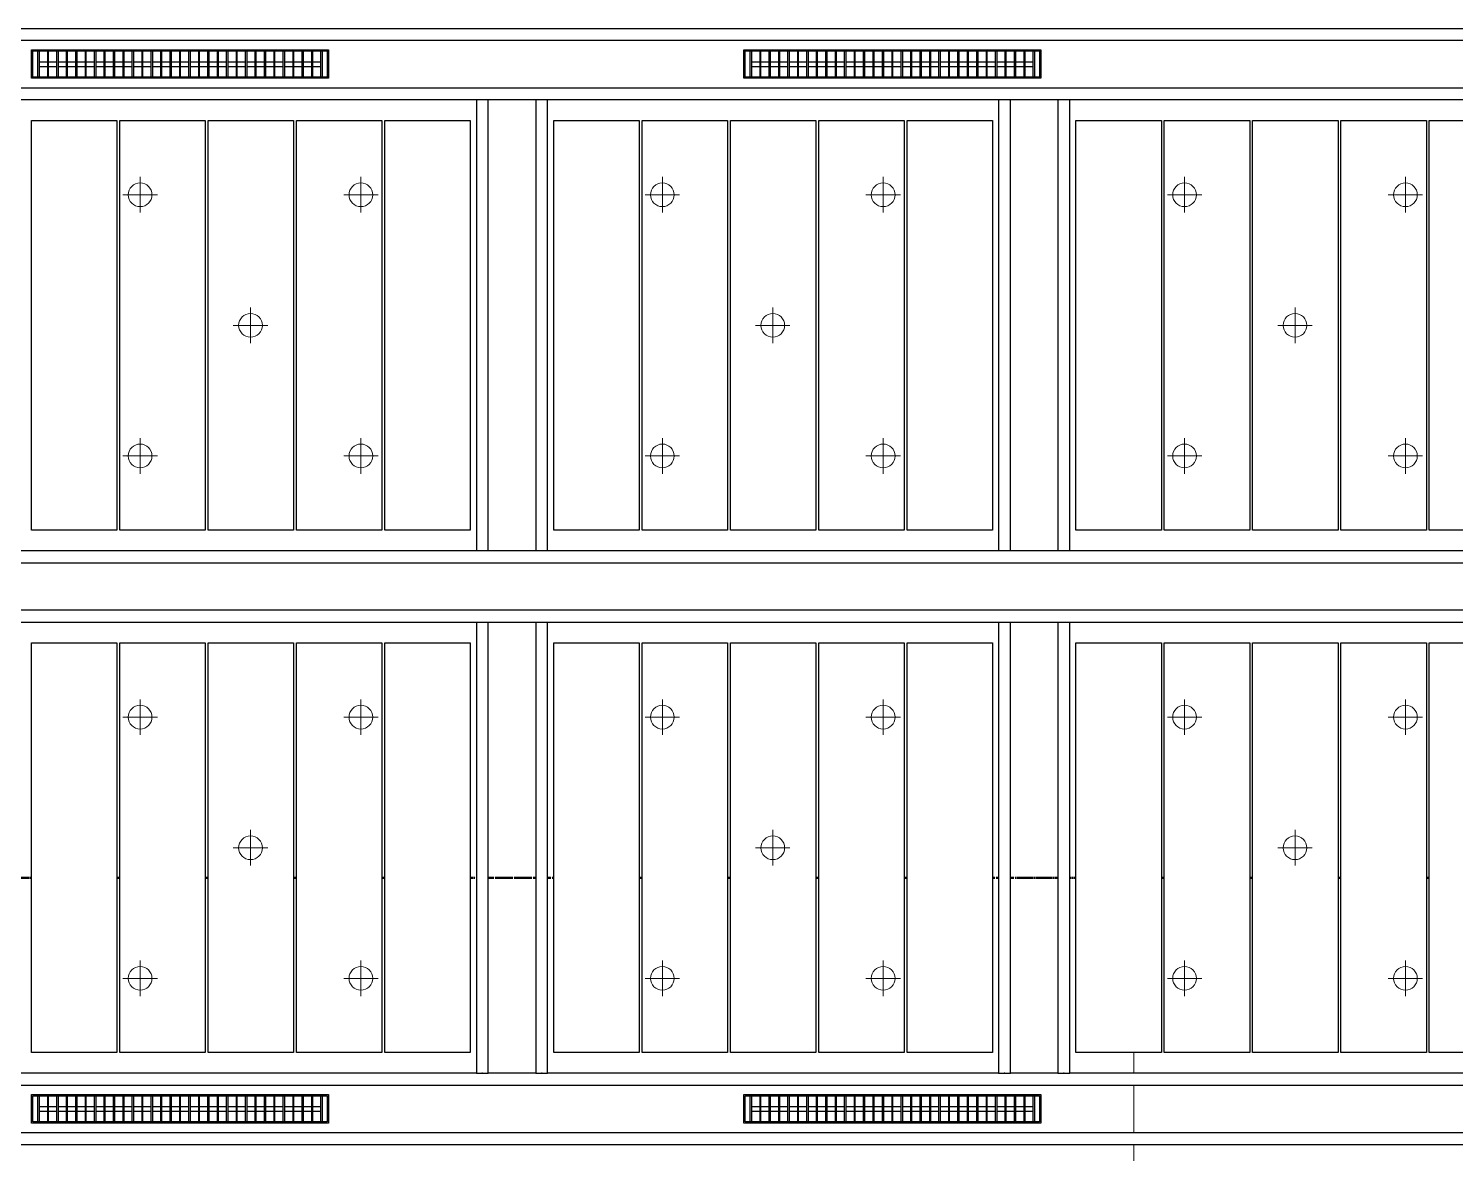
# Model space of a CAD drawing. Header units: millimetres. Extents: x -794334 to -714814, y -17806 to 22403.
# Drawn here: x -763919 to -757909, y -2759 to 1979 of the extents above; entities that cross this region are included whole.
import ezdxf
from ezdxf.xclip import XClip

# ---------------------------------------------------------------- set-up
doc = ezdxf.new("R2010")
doc.units = ezdxf.units.MM
doc.header["$XCLIPFRAME"] = 0
doc.linetypes.add('DPA_Grid _ Level 100', pattern=[10, 5.5, -1.6, 1.3, -1.6])
for name, color, linetype in [('000 - WIPEOUT', 250, 'Continuous'), ('001 - ASCESSORIES', 251, 'Continuous'), ('A04_TUBE SERIES', 2, 'Continuous'), ('A11_ALU.SOLID SHEET', 2, 'Continuous')]:
    doc.layers.add(name, color=color, linetype=linetype)
for name, color, linetype, lineweight in [('A-DETL-GENF', 2, 'Continuous', 9), ('E-LITE-EQPM', 2, 'Continuous', 9), ('G-ANNO-SECL', 3, 'Continuous', 9), ('G-ANNO-TEXT', 3, 'Continuous', 9)]:
    doc.layers.add(name, color=color, linetype=linetype, lineweight=lineweight)

# ---------------------------------------------------------------- blocks, each defined once
blk = doc.blocks.new('*U1450')
blk.add_wipeout([(-25, -25), (25, 25), (25, 13422), (-25, 13472)]).dxf.layer = '000 - WIPEOUT'
at = {"layer": 'A04_TUBE SERIES', "color": 0}
blk.add_lwpolyline([(-25, -25), (25, 25), (25, 13422), (-25, 13472)], close=True, dxfattribs=at)
blk.add_attdef('EXTR.OVL-LENGTH_', (-25, -59.1), '', height=5)
blk = doc.blocks.new('*U1451')
blk.add_wipeout([(-25, -25), (25, 25), (25, 12922), (-25, 12972)]).dxf.layer = '000 - WIPEOUT'
at = {"layer": 'A04_TUBE SERIES', "color": 0}
blk.add_lwpolyline([(-25, -25), (25, 25), (25, 12922), (-25, 12972)], close=True, dxfattribs=at)
blk.add_attdef('EXTR.OVL-LENGTH_', (-25, -59.1), '', height=5)
blk = doc.blocks.new('*U1417')
blk.add_attdef('EXTR.OVL-LENGTH_', (-25, -59.1), '', height=5)
blk.add_wipeout([(-25, 0), (25, 0), (25, 1900), (-25, 1900)]).dxf.layer = '000 - WIPEOUT'
blk.add_point((0, 0))
at = {"layer": 'A04_TUBE SERIES', "color": 0}
blk.add_lwpolyline([(-25, 0), (25, 0), (25, 1900), (-25, 1900)], close=True, dxfattribs=at)
blk = doc.blocks.new('*U1418')
blk.add_attdef('EXTR.OVL-LENGTH_', (-25, -59.1), '', height=5)
blk.add_wipeout([(-25, 0), (25, 0), (25, 1900), (-25, 1900)]).dxf.layer = '000 - WIPEOUT'
blk.add_point((0, 0))
at = {"layer": 'A04_TUBE SERIES', "color": 0}
blk.add_lwpolyline([(-25, 0), (25, 0), (25, 1900), (-25, 1900)], close=True, dxfattribs=at)
blk = doc.blocks.new('*U1456')
blk.add_attdef('EXTR.OVL-LENGTH_', (-25, -59.1), '', height=5)
blk.add_wipeout([(-25, 0), (25, 0), (25, 12897), (-25, 12897)]).dxf.layer = '000 - WIPEOUT'
at = {"layer": 'A04_TUBE SERIES', "color": 0}
blk.add_lwpolyline([(-25, 0), (25, 0), (25, 12897), (-25, 12897)], close=True, dxfattribs=at)
blk = doc.blocks.new('*U1457')
blk.add_attdef('EXTR.OVL-LENGTH_', (-25, -59.1), '', height=5)
blk.add_wipeout([(-25, 0), (25, 0), (25, 12897), (-25, 12897)]).dxf.layer = '000 - WIPEOUT'
at = {"layer": 'A04_TUBE SERIES', "color": 0}
blk.add_lwpolyline([(-25, 0), (25, 0), (25, 12897), (-25, 12897)], close=True, dxfattribs=at)
blk = doc.blocks.new('*U1524')
at = {"color": 6}
blk.add_point((-37.5, 0), dxfattribs=at)
at = {"color": 3}
blk.add_wipeout([(-862.5, -564), (862.5, -564), (862.5, -924), (-862.5, -924)], dxfattribs=at).dxf.layer = '000 - WIPEOUT'
at = {"layer": 'A11_ALU.SOLID SHEET', "color": 0, "linetype": 'ByBlock'}
blk.add_lwpolyline([(862.5, -924), (-862.5, -924), (-862.5, -564), (862.5, -564)], close=True, dxfattribs=at)
at = {"color": 3}
blk.add_wipeout([(-862.5, -192), (862.5, -192), (862.5, -552), (-862.5, -552)], dxfattribs=at).dxf.layer = '000 - WIPEOUT'
at = {"layer": 'A11_ALU.SOLID SHEET', "color": 0, "linetype": 'ByBlock'}
blk.add_lwpolyline([(862.5, -552), (-862.5, -552), (-862.5, -192), (862.5, -192)], close=True, dxfattribs=at)
at = {"color": 3}
blk.add_wipeout([(-862.5, 180), (862.5, 180), (862.5, -180), (-862.5, -180)], dxfattribs=at).dxf.layer = '000 - WIPEOUT'
at = {"layer": 'A11_ALU.SOLID SHEET', "color": 0, "linetype": 'ByBlock'}
blk.add_lwpolyline([(862.5, -180), (-862.5, -180), (-862.5, 180), (862.5, 180)], close=True, dxfattribs=at)
at = {"color": 3}
blk.add_wipeout([(-862.5, 552), (862.5, 552), (862.5, 192), (-862.5, 192)], dxfattribs=at).dxf.layer = '000 - WIPEOUT'
at = {"layer": 'A11_ALU.SOLID SHEET', "color": 0, "linetype": 'ByBlock'}
blk.add_lwpolyline([(862.5, 192), (-862.5, 192), (-862.5, 552), (862.5, 552)], close=True, dxfattribs=at)
at = {"color": 3}
blk.add_wipeout([(-862.5, 924), (862.5, 924), (862.5, 564), (-862.5, 564)], dxfattribs=at).dxf.layer = '000 - WIPEOUT'
at = {"layer": 'A11_ALU.SOLID SHEET', "color": 0, "linetype": 'ByBlock'}
blk.add_lwpolyline([(862.5, 564), (-862.5, 564), (-862.5, 924), (862.5, 924)], close=True, dxfattribs=at)
blk = doc.blocks.new('A$Ce4e27ef8')
at = {"layer": 'A04_TUBE SERIES', "color": 2, "xscale": -1, "rotation": 90}
for name, p in [('*U1450', (13472, 4675)), ('*U1451', (13222, 4425))]:
    blk.add_blockref(name, p, dxfattribs=at)
at = {"layer": 'A04_TUBE SERIES', "color": 2, "rotation": 90}
for name, p in [('*U1451', (13222, 275)), ('*U1450', (13472, 25))]:
    blk.add_blockref(name, p, dxfattribs=at)
at = {"layer": 'A04_TUBE SERIES', "color": 2}
for name, p in [('*U1417', (6623.5, 2500)), ('*U1418', (6873.5, 2500)), ('*U1417', (8823, 2500)), ('*U1418', (9073, 2500)), ('*U1417', (6623.5, 300)), ('*U1418', (6873.5, 300)), ('*U1417', (8823, 300)), ('*U1418', (9073, 300))]:
    blk.add_blockref(name, p, dxfattribs=at)
for name, p, rotation in [('*U1456', (13197, 2475), 90.0000000000267), ('*U1457', (13197, 2225), 90)]:
    blk.add_blockref(name, p, dxfattribs=dict(at, rotation=rotation))
at = {"layer": 'A11_ALU.SOLID SHEET', "linetype": 'ByBlock', "rotation": 90}
for p in [(5648.75, 3450), (7848.25, 3450), (10047.75, 3450), (5648.75, 1250), (7848.25, 1250), (10047.75, 1250)]:
    blk.add_blockref('*U1524', p, dxfattribs=at)
blk = doc.blocks.new('*U1623')
at = {"color": 1}
blk.add_wipeout([(625, -60), (-625, -60), (-625, 60), (625, 60)], dxfattribs=at).dxf.layer = '000 - WIPEOUT'
at = {"layer": '001 - ASCESSORIES', "color": 0}
blk.add_lwpolyline([(625, -60), (-625, -60), (-625, 60), (625, 60)], close=True, dxfattribs=at)
at = {"layer": '001 - ASCESSORIES'}
for points in [[(620, -55), (-620, -55), (-620, 55), (620, 55)], [(-593.5, -55), (-598.5, -55), (-598.5, 55), (-593.5, 55)], [(-558.8, -55), (-553.8, -55), (-553.8, 55), (-558.8, 55)], [(-514, -55), (-519, -55), (-519, 55), (-514, 55)], [(-479.3, -55), (-474.3, -55), (-474.3, 55), (-479.3, 55)], [(-434.6, -55), (-439.6, -55), (-439.6, 55), (-434.6, 55)], [(-399.8, -55), (-394.8, -55), (-394.8, 55), (-399.8, 55)], [(-355.1, -55), (-360.1, -55), (-360.1, 55), (-355.1, 55)], [(-320.4, -55), (-315.4, -55), (-315.4, 55), (-320.4, 55)], [(-275.6, -55), (-280.6, -55), (-280.6, 55), (-275.6, 55)], [(-240.9, -55), (-235.9, -55), (-235.9, 55), (-240.9, 55)], [(-196.2, -55), (-201.2, -55), (-201.2, 55), (-196.2, 55)], [(-161.4, -55), (-156.4, -55), (-156.4, 55), (-161.4, 55)], [(-116.7, -55), (-121.7, -55), (-121.7, 55), (-116.7, 55)], [(-82, -55), (-77, -55), (-77, 55), (-82, 55)], [(-37.2, -55), (-42.2, -55), (-42.2, 55), (-37.2, 55)], [(-2.5, -55), (2.5, -55), (2.5, 55), (-2.5, 55)], [(42.2, -55), (37.2, -55), (37.2, 55), (42.2, 55)], [(77, -55), (82, -55), (82, 55), (77, 55)], [(121.7, -55), (116.7, -55), (116.7, 55), (121.7, 55)], [(156.4, -55), (161.4, -55), (161.4, 55), (156.4, 55)], [(201.2, -55), (196.2, -55), (196.2, 55), (201.2, 55)], [(235.9, -55), (240.9, -55), (240.9, 55), (235.9, 55)], [(280.6, -55), (275.6, -55), (275.6, 55), (280.6, 55)], [(315.4, -55), (320.4, -55), (320.4, 55), (315.4, 55)], [(360.1, -55), (355.1, -55), (355.1, 55), (360.1, 55)], [(394.8, -55), (399.8, -55), (399.8, 55), (394.8, 55)], [(439.6, -55), (434.6, -55), (434.6, 55), (439.6, 55)], [(474.3, -55), (479.3, -55), (479.3, 55), (474.3, 55)], [(519, -55), (514, -55), (514, 55), (519, 55)], [(553.8, -55), (558.8, -55), (558.8, 55), (553.8, 55)], [(598.5, -55), (593.5, -55), (593.5, 55), (598.5, 55)]]:
    blk.add_lwpolyline(points, close=True, dxfattribs=at)
for points in [[(-593.5, 10), (-558.8, 10)], [(-553.8, 10), (-519, 10)], [(-514, 10), (-479.3, 10)], [(-474.3, 10), (-439.6, 10)], [(-434.6, 10), (-399.8, 10)], [(-394.8, 10), (-360.1, 10)], [(-355.1, 10), (-320.4, 10)], [(-315.4, 10), (-280.6, 10)], [(-275.6, 10), (-240.9, 10)], [(-235.9, 10), (-201.2, 10)], [(-196.2, 10), (-161.4, 10)], [(-156.4, 10), (-121.7, 10)], [(-116.7, 10), (-82, 10)], [(-77, 10), (-42.2, 10)], [(-37.2, 10), (-2.5, 10)], [(2.5, 10), (37.2, 10)], [(42.2, 10), (77, 10)], [(82, 10), (116.7, 10)], [(121.7, 10), (156.4, 10)], [(161.4, 10), (196.2, 10)], [(201.2, 10), (235.9, 10)], [(240.9, 10), (275.6, 10)], [(280.6, 10), (315.4, 10)], [(320.4, 10), (355.1, 10)], [(360.1, 10), (394.8, 10)], [(399.8, 10), (434.6, 10)], [(439.6, 10), (474.3, 10)], [(479.3, 10), (514, 10)], [(519, 10), (553.8, 10)], [(558.8, 10), (593.5, 10)], [(-593.5, -10), (-558.8, -10)], [(-553.8, -10), (-519, -10)], [(-514, -10), (-479.3, -10)], [(-474.3, -10), (-439.6, -10)], [(-434.6, -10), (-399.8, -10)], [(-394.8, -10), (-360.1, -10)], [(-355.1, -10), (-320.4, -10)], [(-315.4, -10), (-280.6, -10)], [(-275.6, -10), (-240.9, -10)], [(-235.9, -10), (-201.2, -10)], [(-196.2, -10), (-161.4, -10)], [(-156.4, -10), (-121.7, -10)], [(-116.7, -10), (-82, -10)], [(-77, -10), (-42.2, -10)], [(-37.2, -10), (-2.5, -10)], [(2.5, -10), (37.2, -10)], [(42.2, -10), (77, -10)], [(82, -10), (116.7, -10)], [(121.7, -10), (156.4, -10)], [(161.4, -10), (196.2, -10)], [(201.2, -10), (235.9, -10)], [(240.9, -10), (275.6, -10)], [(280.6, -10), (315.4, -10)], [(320.4, -10), (355.1, -10)], [(360.1, -10), (394.8, -10)], [(399.8, -10), (434.6, -10)], [(439.6, -10), (474.3, -10)], [(479.3, -10), (514, -10)], [(519, -10), (553.8, -10)], [(558.8, -10), (593.5, -10)]]:
    blk.add_lwpolyline(points, dxfattribs=at)
blk = doc.blocks.new('*U1629')
at = {"layer": 'A11_ALU.SOLID SHEET'}
blk.add_blockref('A$Ce4e27ef8', (-23950, -6300.5), dxfattribs=at)
for p in [(-18599.5, -1750), (-15599.5, -1750), (-18599.5, -6150), (-15599.5, -6150)]:
    blk.add_blockref('*U1623', p)
blk = doc.blocks.new('LGF_DL_SAA_LowPower_DL1a1 - LGF_DL_SAA_LowPower_DL1a-12437659-4150-01 CONCOURSE LEVEL - REFLECTED CEILING PLAN')
at = {"layer": 'A-DETL-GENF'}
for p, q in [((0, 75), (0, -75)), ((72.5, 0), (-72.5, 0))]:
    blk.add_line(p, q, dxfattribs=at)
blk.add_circle((0, 0), 50, dxfattribs=at)
blk = doc.blocks.new('LGF_DL_SAA_LowPower_DL1a1 - LGF_DL_SAA_LowPower_DL1a-12438006-4150-01 CONCOURSE LEVEL - REFLECTED CEILING PLAN')
at = {"layer": 'A-DETL-GENF'}
for p, q in [((0, -75), (0, 75)), ((72.5, 0), (-72.5, 0))]:
    blk.add_line(p, q, dxfattribs=at)
blk.add_circle((0, 0), 50, dxfattribs=at)
blk = doc.blocks.new('C-1-PP19-AR-4150-01-B_20250901-115810_EXDOWNLIGHT')
at = {"layer": 'E-LITE-EQPM'}
for name, p, rotation in [('LGF_DL_SAA_LowPower_DL1a1 - LGF_DL_SAA_LowPower_DL1a-12437659-4150-01 CONCOURSE LEVEL - REFLECTED CEILING PLAN', (-18766.5, -2300.5), 359.9999881697653), ('LGF_DL_SAA_LowPower_DL1a1 - LGF_DL_SAA_LowPower_DL1a-12437659-4150-01 CONCOURSE LEVEL - REFLECTED CEILING PLAN', (-17836.5, -2300.5), 359.9999881697653), ('LGF_DL_SAA_LowPower_DL1a1 - LGF_DL_SAA_LowPower_DL1a-12437659-4150-01 CONCOURSE LEVEL - REFLECTED CEILING PLAN', (-16567, -2300.5), 359.9999881697653), ('LGF_DL_SAA_LowPower_DL1a1 - LGF_DL_SAA_LowPower_DL1a-12437659-4150-01 CONCOURSE LEVEL - REFLECTED CEILING PLAN', (-15637, -2300.5), 359.9999881697653), ('LGF_DL_SAA_LowPower_DL1a1 - LGF_DL_SAA_LowPower_DL1a-12437659-4150-01 CONCOURSE LEVEL - REFLECTED CEILING PLAN', (-14367.5, -2300.5), 359.9999881697653), ('LGF_DL_SAA_LowPower_DL1a1 - LGF_DL_SAA_LowPower_DL1a-12437659-4150-01 CONCOURSE LEVEL - REFLECTED CEILING PLAN', (-13437.5, -2300.5), 359.9999881697653), ('LGF_DL_SAA_LowPower_DL1a1 - LGF_DL_SAA_LowPower_DL1a-12437659-4150-01 CONCOURSE LEVEL - REFLECTED CEILING PLAN', (-18301.5, -2850.5), 359.9999881697653), ('LGF_DL_SAA_LowPower_DL1a1 - LGF_DL_SAA_LowPower_DL1a-12437659-4150-01 CONCOURSE LEVEL - REFLECTED CEILING PLAN', (-16102, -2850.5), 359.9999881697653), ('LGF_DL_SAA_LowPower_DL1a1 - LGF_DL_SAA_LowPower_DL1a-12437659-4150-01 CONCOURSE LEVEL - REFLECTED CEILING PLAN', (-13902.5, -2850.5), 359.9999881697653), ('LGF_DL_SAA_LowPower_DL1a1 - LGF_DL_SAA_LowPower_DL1a-12438006-4150-01 CONCOURSE LEVEL - REFLECTED CEILING PLAN', (-18766.5, -3400.5), 1.18302346677688e-05), ('LGF_DL_SAA_LowPower_DL1a1 - LGF_DL_SAA_LowPower_DL1a-12438006-4150-01 CONCOURSE LEVEL - REFLECTED CEILING PLAN', (-17836.5, -3400.5), 1.18302346677688e-05), ('LGF_DL_SAA_LowPower_DL1a1 - LGF_DL_SAA_LowPower_DL1a-12438006-4150-01 CONCOURSE LEVEL - REFLECTED CEILING PLAN', (-16567, -3400.5), 1.18302346677688e-05), ('LGF_DL_SAA_LowPower_DL1a1 - LGF_DL_SAA_LowPower_DL1a-12438006-4150-01 CONCOURSE LEVEL - REFLECTED CEILING PLAN', (-15637, -3400.5), 1.18302346677688e-05), ('LGF_DL_SAA_LowPower_DL1a1 - LGF_DL_SAA_LowPower_DL1a-12438006-4150-01 CONCOURSE LEVEL - REFLECTED CEILING PLAN', (-14367.5, -3400.5), 1.18302346677688e-05), ('LGF_DL_SAA_LowPower_DL1a1 - LGF_DL_SAA_LowPower_DL1a-12438006-4150-01 CONCOURSE LEVEL - REFLECTED CEILING PLAN', (-13437.5, -3400.5), 1.18302346677688e-05), ('LGF_DL_SAA_LowPower_DL1a1 - LGF_DL_SAA_LowPower_DL1a-12437659-4150-01 CONCOURSE LEVEL - REFLECTED CEILING PLAN', (-18766.5, -4500.5), 359.9999881697653), ('LGF_DL_SAA_LowPower_DL1a1 - LGF_DL_SAA_LowPower_DL1a-12437659-4150-01 CONCOURSE LEVEL - REFLECTED CEILING PLAN', (-17836.5, -4500.5), 359.9999881697653), ('LGF_DL_SAA_LowPower_DL1a1 - LGF_DL_SAA_LowPower_DL1a-12437659-4150-01 CONCOURSE LEVEL - REFLECTED CEILING PLAN', (-16567, -4500.5), 359.9999881697653), ('LGF_DL_SAA_LowPower_DL1a1 - LGF_DL_SAA_LowPower_DL1a-12437659-4150-01 CONCOURSE LEVEL - REFLECTED CEILING PLAN', (-15637, -4500.5), 359.9999881697653), ('LGF_DL_SAA_LowPower_DL1a1 - LGF_DL_SAA_LowPower_DL1a-12437659-4150-01 CONCOURSE LEVEL - REFLECTED CEILING PLAN', (-14367.5, -4500.5), 359.9999881697653), ('LGF_DL_SAA_LowPower_DL1a1 - LGF_DL_SAA_LowPower_DL1a-12437659-4150-01 CONCOURSE LEVEL - REFLECTED CEILING PLAN', (-13437.5, -4500.5), 359.9999881697653), ('LGF_DL_SAA_LowPower_DL1a1 - LGF_DL_SAA_LowPower_DL1a-12437659-4150-01 CONCOURSE LEVEL - REFLECTED CEILING PLAN', (-18301.5, -5050.5), 359.9999881697653), ('LGF_DL_SAA_LowPower_DL1a1 - LGF_DL_SAA_LowPower_DL1a-12437659-4150-01 CONCOURSE LEVEL - REFLECTED CEILING PLAN', (-16102, -5050.5), 359.9999881697653), ('LGF_DL_SAA_LowPower_DL1a1 - LGF_DL_SAA_LowPower_DL1a-12437659-4150-01 CONCOURSE LEVEL - REFLECTED CEILING PLAN', (-13902.5, -5050.5), 359.9999881697653), ('LGF_DL_SAA_LowPower_DL1a1 - LGF_DL_SAA_LowPower_DL1a-12438006-4150-01 CONCOURSE LEVEL - REFLECTED CEILING PLAN', (-18766.5, -5600.5), 1.18302346677688e-05), ('LGF_DL_SAA_LowPower_DL1a1 - LGF_DL_SAA_LowPower_DL1a-12438006-4150-01 CONCOURSE LEVEL - REFLECTED CEILING PLAN', (-17836.5, -5600.5), 1.18302346677688e-05), ('LGF_DL_SAA_LowPower_DL1a1 - LGF_DL_SAA_LowPower_DL1a-12438006-4150-01 CONCOURSE LEVEL - REFLECTED CEILING PLAN', (-16567, -5600.5), 1.18302346677688e-05), ('LGF_DL_SAA_LowPower_DL1a1 - LGF_DL_SAA_LowPower_DL1a-12438006-4150-01 CONCOURSE LEVEL - REFLECTED CEILING PLAN', (-15637, -5600.5), 1.18302346677688e-05), ('LGF_DL_SAA_LowPower_DL1a1 - LGF_DL_SAA_LowPower_DL1a-12438006-4150-01 CONCOURSE LEVEL - REFLECTED CEILING PLAN', (-14367.5, -5600.5), 1.18302346677688e-05), ('LGF_DL_SAA_LowPower_DL1a1 - LGF_DL_SAA_LowPower_DL1a-12438006-4150-01 CONCOURSE LEVEL - REFLECTED CEILING PLAN', (-13437.5, -5600.5), 1.18302346677688e-05)]:
    blk.add_blockref(name, p, dxfattribs=dict(at, rotation=rotation))

msp = doc.modelspace()

# ---------------------------------------------------------------- hatches: boundary and pattern name
at = {"layer": 'G-ANNO-TEXT'}
msp.add_hatch(color=7, dxfattribs=at).paths.add_polyline_path([(-759263.7, -1976.5), (-759316.6, -2276.5), (-759210.8, -2276.5)])

# ---------------------------------------------------------------- linework, layer by layer
at = {"layer": 'G-ANNO-SECL', "linetype": 'DPA_Grid _ Level 100', "lineweight": 50}
msp.add_line((-792444.1, -1598.3), (-717748.3, -1598.3), dxfattribs=at)
at = {"layer": 'G-ANNO-TEXT', "color": 10}
for p, q in [((-759263.7, -1976.5), (-759316.6, -2276.5)), ((-759210.8, -2276.5), (-759263.7, -1976.5)), ((-759263.7, -1976.5), (-759263.7, -11329.3)), ((-759316.6, -2276.5), (-759210.8, -2276.5))]:
    msp.add_line(p, q, dxfattribs=at)

# ---------------------------------------------------------------- next in the draw order: block references
ref = msp.add_blockref('*U1629', (-744681.2, 3579))
XClip(ref).set_block_clipping_path([(-45802.4668593339, -9620.0029952967), (23702.8690583039, 10334.9999958097)])

# ---------------------------------------------------------------- next in the draw order: block references
ref = msp.add_blockref('C-1-PP19-AR-4150-01-B_20250901-115810_EXDOWNLIGHT', (-744682.4, 3579))
XClip(ref).set_block_clipping_path([(-45801.3280238605, -9620.0029952967), (23704.0078937773, 10334.9999958097)])

doc.saveas('drawing.dxf')
